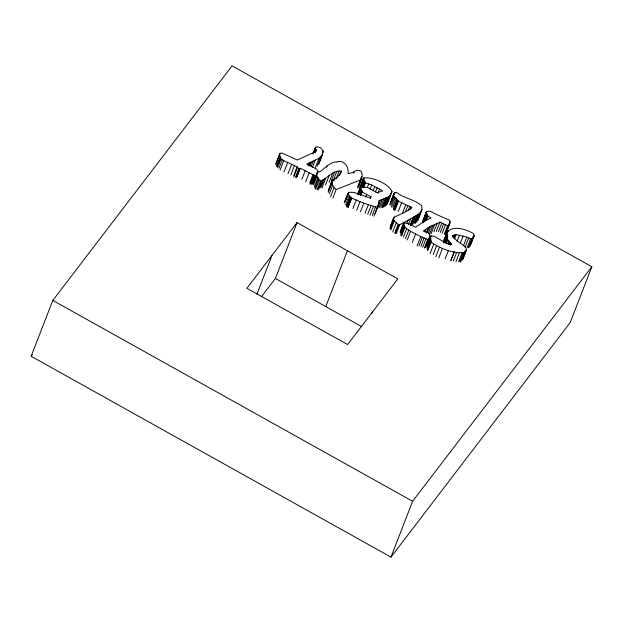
<?xml version="1.0" encoding="UTF-8"?>
<svg xmlns="http://www.w3.org/2000/svg" width="623" height="623" viewBox="0 0 623 623"><rect width="100%" height="100%" fill="white"/><g stroke="black" fill="none" stroke-linecap="round" stroke-linejoin="round"><path stroke-width="0.93" d="M427.674 250.711L430.999 242.121L430.524 237.059L431.155 235.977L434.13 236.281L442.112 240.79C443.631 242.534 456.675 247.884 449.206 241.825L447.213 238.664L447.625 236.717L446.683 232.706C452.999 224.521 466.012 229.435 473.573 233.555L474.064 235.883L470.404 245.33M357.727 188.31L361.262 177.96C362.641 177.267 362.399 172.244 360.499 170.827L357.08 170.227L354.23 171.504L353.903 172.197L348.031 173.755C349.137 167.322 344.589 160.033 337.409 161.591L336.661 162.307L336.007 161.855C329.622 162.658 325.463 167.579 320.65 171.364L317.73 172.213L313.844 182.679M400.908 235.868L404.568 226.414L403.634 223.969L404.498 222.746L409.654 224.233L415.557 227.177L425.649 220.441L431.093 217.949L427.908 216.165L426.054 212.56L426.475 211.836L428.624 211.119L430.563 211.376L435.765 214.11C439.861 215.955 444.97 218.377 449.557 220.106L450.008 222.668L449.245 225.16L448.498 225.612L447.587 225.674L439.9 222.17L429.473 226.803L423.235 231.032L428.149 232.815L429.909 234.887L429.87 237.044L425.789 247.487M389.663 205.006L394.125 193.122L394.842 192.351L397.092 192.733C404.529 198.573 415.019 199.469 421.779 205.909L421.927 209.562L417.729 220.674M322.519 152.799L323.189 151.085L320.861 147.916L316.881 146.646L315.059 148.072L316.188 150.618L314.856 151.926L297.303 160.025L282.055 153.04L280.163 153.336L279.478 154.294L280.989 158.896L283.753 160.609L297.054 166.816L298.791 168.568L300.403 168.296L315.207 175.779L316.842 174.946M317.06 189.657L320.393 181.067C327.791 178.334 332.807 169.744 341.544 171.138L336.716 178.155L335.758 178.014L333.726 179.969L333.025 179.665L332.721 180.849L332.114 180.771L328.78 189.361M318.665 164.456L322.325 155.002L323.189 151.085M474.064 235.883L471.806 238.843L470.544 239.006L466.837 237.122L459.486 235.284L456.052 234.707L452.329 235.642L456.737 240.626L465.576 246.996L466.58 249.784L464.182 252.58C452.742 253.553 440.905 248.842 430.999 242.121M389.873 227.995L394.242 217.108L403.33 212.996L409.576 209.546L412.052 207.537L398.486 201.229L393.331 195.56L394.102 193.769M357.781 194.135L360.951 186.674L368.325 187.788L377.11 192.733L382.701 190.84L371.713 185.015L365.483 182.843L363.676 179.79L363.84 178.349L363.373 177.999L359.705 187.453M375.108 213.479L378.768 204.025L378.761 200.886L389.188 196.689L392.015 191.596C388.807 183.559 371.643 176.473 363.373 177.999M317.73 172.213L318.127 171.348L316.507 169.098L306.742 164.122L318.992 158.234L322.325 155.002M328.15 191.284L332.114 180.771M31.15 356.255L52.807 300.418L232.044 65.874L591.85 266.745L570.193 322.582L390.956 557.126L31.15 356.255L32.326 354.713M275.81 163.74L279.478 154.294M275.771 164.69L280.163 153.336M276.433 166.364L280.101 156.918M277.142 166.24L280.475 157.65M277.305 166.894L280.638 158.304M277.656 167.486L280.989 158.896M278.948 168.335L282.281 159.745M280.093 170.063L283.753 160.609M283.956 172.003L287.616 162.548M287.982 173.817L291.65 164.363M290.793 175.032L294.461 165.586M293.729 175.413L297.054 166.816M293.768 177.002L297.436 167.548M295.458 177.166L298.791 168.568M296.12 177.267L299.445 168.677M296.47 177.158L299.795 168.568M297.078 176.885L300.403 168.296M256.933 294.188L271.955 255.461M301.921 179.206L305.254 170.609M308.128 165.586L309.125 163.016M313.058 153.227L315.059 148.072M308.611 165.819L309.942 162.377M313.128 153.959L315.799 147.09M309.195 165.835L310.527 162.401M314.763 151.911L315.768 149.333M314.926 152.137L315.931 149.559M309.966 165.788L311.298 162.354M315.098 152.355L316.095 149.777M315.425 151.934L316.095 150.213M315.339 152.666L316.001 150.953M311.243 166.364L313.237 161.217M305.597 181.994L309.257 172.54M312.606 167.089L315.269 160.212M315.324 167.688L318.992 158.234M309.654 183.084L312.987 174.495M310.114 184.385L313.782 174.938M317.06 166.357L320.72 156.91M319.864 160.29L322.862 152.557M319.038 162.922L322.371 154.333M311.173 183.972L314.506 175.382M261.387 296.789L275.389 278.465L297.046 222.621L397.793 278.863L347.611 344.535L246.864 288.293L297.046 222.621M311.874 184.369L315.207 175.779M312.481 183.925L315.814 175.328M313.159 183.123L315.83 176.254M312.956 183.832L316.282 175.242M313.47 184.992L316.803 176.402L316.702 172.859L317.637 172.423M314.265 187.009L317.925 177.555L316.803 176.402M314.895 188.185L318.563 178.739L317.925 177.555M315.581 189.392L319.241 179.946L318.563 178.739M326.577 167.26L327.239 165.547M318.08 189.875L321.748 180.429M319.63 188.216L322.963 179.626M320.915 187.5L324.248 178.902M322.005 187.975L325.673 178.528M325.51 184.961L329.178 175.515M329.084 182.383L332.752 172.937M331.358 180.569L334.691 171.979M329.442 188.512L332.441 180.779M330.696 185.599L333.025 179.665M328.196 192.39L332.814 180.288M333.134 180.763L336.802 171.317M334.06 180.639L334.73 178.918M329.279 193.776L332.612 185.187L331.818 181.838M336.062 178.731L339.06 170.998M330.517 196.868L334.185 187.414L332.612 185.187M339.519 175.756L340.524 173.178M340.547 173.716L341.544 171.138M332.822 198.153L336.155 189.563L361.06 179.72M353.56 173.225L354.23 171.504M344.153 202.997L348.771 192.289L354.035 192.398L370.405 198.184L371.035 196.743L361.831 191.915L360.499 195.349M344.784 201.735L347.79 194.01M345.017 201.517L348.35 192.928M345.773 200.022L348.771 192.289M345.578 204.796L349.246 195.342L347.813 193.543M346.552 205.816L349.885 197.226L350.959 197.218L351.707 198.067L348.047 207.521M346.762 205.629L350.095 197.039M346.661 206.618L350.328 197.172M346.894 206.836L350.562 197.39M347.221 206.844L350.959 197.218M347.977 206.306L351.31 197.717M347.977 207.35L351.637 197.904M357.929 186.55L358.934 183.972M360.273 180.756L361.94 176.465M358.077 186.55L360.74 179.673M358.209 186.705L361.542 178.116M358.466 186.721L361.799 178.131M357.61 194.174L360.273 187.297M360.507 186.939L363.84 178.349M360.507 187.375L363.84 178.785M358.287 193.551L359.284 190.973M359.954 189.252L363.676 179.79M352.922 208.588L356.255 199.999L351.707 198.067M358.669 194.804L361.005 188.792L360.11 188.123M361.761 187.25L364.424 180.382M359.518 194.851L361.519 189.696L361.005 188.792M362.422 187.188L364.759 181.176M362.968 187.188L364.969 182.033M360.187 194.96L361.846 190.661L361.519 189.696M360.709 195.163L362.298 191.565L361.846 190.661M363.816 187.141L365.483 182.843M361.293 194.142L362.298 191.565M356.668 210.247L360.001 201.65L356.255 199.999M367.336 187.445L368.668 184.011M365.678 196.891L366.674 194.314M360.46 211.75L363.793 203.16L375.568 206.906L377.608 206.774L378.768 204.025M370.046 189.306L371.713 185.015M325.767 306.586L347.424 250.742M373.045 190.895L374.711 186.604M370.366 198.464L371.035 196.743M365.023 213.3L368.357 204.71M375.482 191.993L377.149 187.702M367.671 214.296L371.004 205.707M377.966 193.208L379.633 188.909M370.062 215.106L373.395 206.517M372.235 215.496L375.568 206.906M373.94 216.228L379.142 202.584M377.258 208.666L380.591 200.076M378.94 208.035L382.273 199.446M380.598 207.35L383.932 198.76M381.922 207.35L385.59 197.904M382.491 207.49L386.151 198.044M382.958 207.49L386.618 198.044M383.706 206.166L387.039 197.577M384.079 206.727L387.74 197.273M385.185 205.645L388.511 197.047M385.528 206.135L389.188 196.689M386.509 205.029L390.169 195.583M387.171 203.962L392.015 191.596M390.457 202.576L394.125 193.122M391.306 201.393L394.842 192.351M390.847 205.232L394.172 196.642M391.423 207.077L395.091 197.631M392.833 207.257L396.166 198.667M393.3 209.437L396.968 199.983M393.985 208.814L397.318 200.224M393.931 209.826L397.599 200.38M394.733 209.235L398.066 200.645M394.826 210.675L398.486 201.229M390.333 226.406L393.666 217.816M391.244 224.841L394.242 217.108M390.162 229.552L393.822 220.098L393.541 218.548M390.94 229.591L394.273 221.001L393.822 220.098M398.276 211.423L401.609 202.833M392.692 232.013L396.36 222.559L394.273 221.001M394.826 233.072L398.159 224.482L396.36 222.559M402.372 213.494L405.705 204.905M395.184 233.228L398.51 224.638L399.639 224.825L414.856 216.547L418.944 213.907L421.397 211.228M395.465 233.298L398.798 224.708M396.306 233.415L399.639 224.825M405.441 211.75L407.777 205.738M408.205 210.566L409.872 206.275M400.2 231.717L403.868 222.263M400.301 232.558L403.634 223.969M400.698 231.951L404.031 223.361M400.425 233.275L404.498 222.746M409.95 209.624L410.946 207.046M400.932 234.957L404.6 225.503M401.671 235.844L404.997 227.255L404.568 226.414M406.835 223.4L408.166 219.958M372.001 313.501L372.702 311.702M403.33 237.34L406.663 228.75L404.997 227.255M408.384 224.654L410.713 218.642M410.355 224.926L413.361 217.193M410.565 224.825L413.571 217.092M405.464 238.664L408.797 230.074L406.663 228.75M410.495 225.612L413.828 217.022M411.523 225.137L414.856 216.547M412.13 224.436L415.463 215.838M407.247 239.917L410.58 231.328L408.797 230.074M413.555 223.875L416.888 215.285M414.887 223.011L418.22 214.421M415.276 223.361L418.944 213.907M416.655 222.17L420.323 212.716M418.594 218.151L421.927 209.562M412.278 242.511L415.611 233.921L410.58 231.328M422.721 221.149L426.054 212.56M423.142 220.425L426.475 211.836M422.581 222.504L426.249 213.05M423.492 222.24L426.825 213.65M423.5 222.847L426.825 214.257M424.629 221.741L427.3 214.873M425.836 220.628L427.837 215.472M426.241 220.464L427.908 216.165M417.099 246.069L420.766 236.623L427.791 239.497L429.122 238.889L429.87 237.044M419.053 245.633L422.378 237.044M424.598 231.834L425.595 229.256M420.829 246.459L424.162 237.861M426.07 233.002L428.071 227.847M427.144 232.815L429.473 226.803M422.635 247.331L425.968 238.741M428.468 232.901L431.132 226.032M429.652 233.866L432.985 225.277M424.458 248.086L427.791 239.497M424.925 247.565L428.258 238.975M425.836 246.373L429.94 235.907M431.093 233.711L434.761 224.264M427.3 245.088L430.633 236.499M427.191 245.649L430.524 237.059M427.822 244.566L431.155 235.977M427.526 246.879L430.851 238.29M427.028 248.561L430.695 239.115M433.881 231.826L437.214 223.236M427.214 249.543L430.882 240.089M427.69 249.722L431.023 241.132M436.232 231.616L439.9 222.17M438.467 231.686L441.8 223.096M430.049 253.662L433.717 244.208M440.266 232.472L443.599 223.883M433.226 254.464L436.552 245.875M442.143 233.259L445.476 224.669M444.254 234.264L447.587 225.674M435.804 256.692L439.472 247.238M448.724 224.825L450.055 221.383M445.165 234.201L448.498 225.612M446.675 231.258L450.008 222.668M445.912 233.75L449.658 223.914M443.35 241.296L446.683 232.706M444.806 238.71L447.805 230.977M447.407 232.854L448.404 230.276M443.615 242.97L446.948 234.38M444.378 242.697L447.041 235.821M438.794 257.836L442.455 248.382M445.11 242.277L447.439 236.265M445.211 242.682L447.205 237.527M445.297 242.729L447.625 236.717M445.546 242.962L447.213 238.664M446.442 243.289L447.773 239.847M447.992 243.546L448.996 240.969M448.21 244.403L449.206 241.825M449.409 244.418L450.071 242.705M452.672 236.833L453.334 235.112M450.39 245.228L451.06 243.515M453.271 237.604L454.268 235.027M445.165 258.864L448.498 250.275M453.894 238.43L455.226 234.996M454.385 239.006L456.052 234.707M457.157 241.296L459.486 235.284M450.834 260.375L454.167 251.785M450.904 260.803L454.26 252.011M453.287 261.092L456.62 252.502M460.428 242.861L463.091 235.985M455.935 261.652L459.268 253.063M463.504 245.711L466.837 237.122M458.559 261.808L461.884 253.218M465.038 247.393L468.698 237.939M459.758 261.613L463.091 253.024M460.514 262.034L464.182 252.58M461.479 260.437L464.813 251.848M462.507 259.004L465.833 250.415M462.344 259.83L465.677 251.24M467.211 247.604L470.544 239.006M462.92 259.238L466.58 249.784M468.473 247.432L471.806 238.843M468.792 247.611L472.46 238.165M469.641 245.906L472.974 237.316M471.463 241.303L473.457 236.156M470.03 245.555L473.69 236.109M470.007 246.023L474.017 235.595M390.956 557.126L412.613 501.289L591.85 266.745M360.001 201.65L363.793 203.16M415.611 233.921L420.766 236.623M275.389 278.465L361.862 326.74M52.807 300.418L412.613 501.289M319.241 179.946L320.393 181.067M334.185 187.414L336.155 189.563M349.246 195.342L349.885 197.226"/></g></svg>
